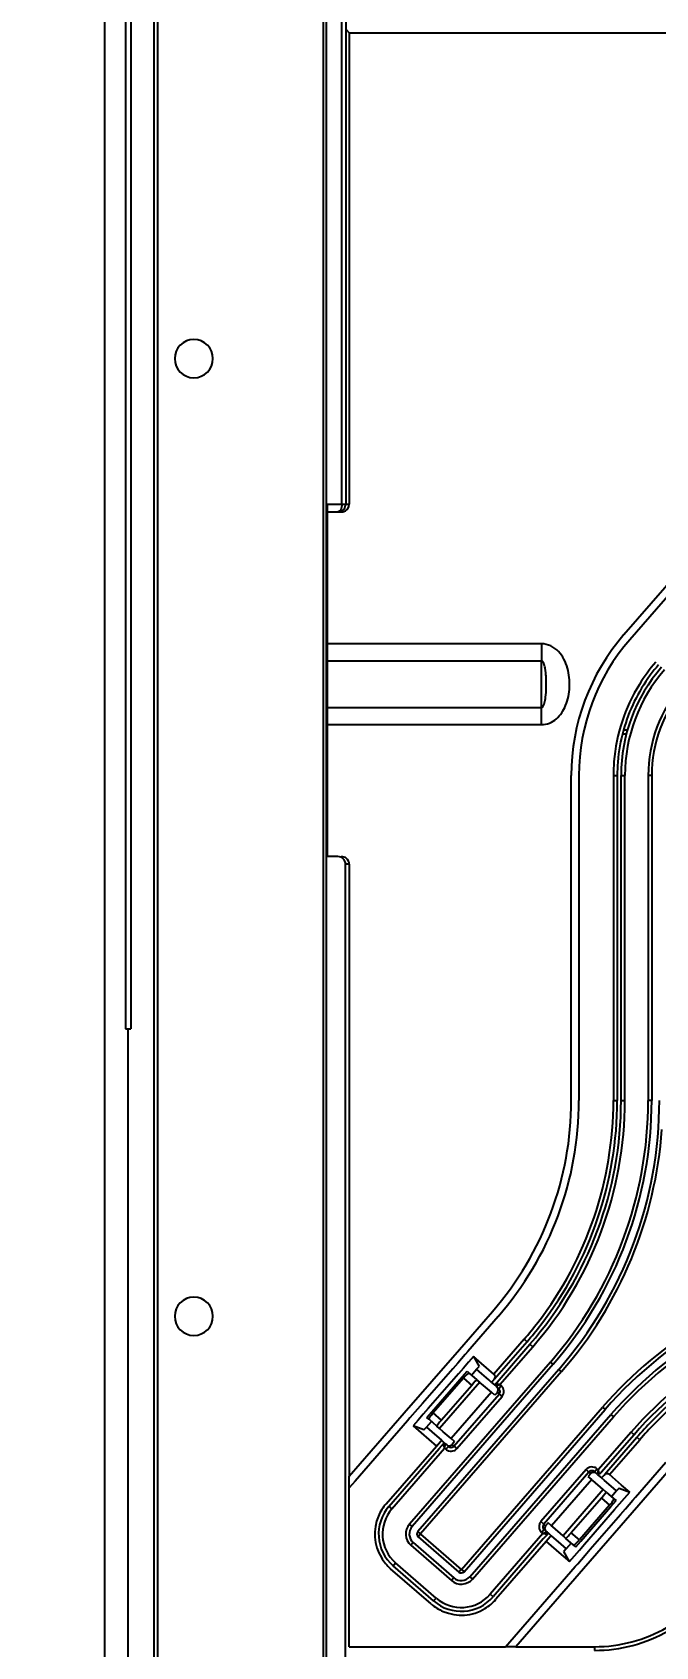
# Model space of a CAD drawing. Header units: millimetres. Extents: x -1070 to 42146, y 1440 to 12921.
# Drawn here: x 6734.9 to 6816.3, y 3037.2 to 3247.9 of the extents above; entities that cross this region are included whole.
import ezdxf

# ---------------------------------------------------------------- set-up
doc = ezdxf.new("R2010")
doc.units = ezdxf.units.MM
doc.layers.add('02___PRT_ALL_AXES', color=7, linetype='Continuous')
doc.layers.add('DIM', color=4, linetype='Continuous')
doc.styles.get("Standard").update_dxf_attribs({"font": 'arial.ttf'})
doc.dimstyles.new('ISO-200', dxfattribs={"dimtxt": 30, "dimasz": 25, "dimexe": 1.25, "dimexo": 5, "dimgap": 5, "dimtad": 1, "dimtoh": 1, "dimdec": 1, "dimdsep": 46, "dimtxsty": 'Standard', "dimcen": 2.5, "dimadec": 0, "dimazin": 0, "dimtfac": 1, "dimtdec": 1, "dimtmove": 0, "dimatfit": 3, "dimfxl": 1, "dimarcsym": 0})

# ---------------------------------------------------------------- blocks, each defined once
blk = doc.blocks.new('*D140')
at = {"layer": 'Defpoints', "color": 0, "transparency": 16777216}
for p in [(6764.27, 3662.83), (6700.29, 2872.83), (6764.27, 2872.83)]:
    blk.add_point(p, dxfattribs=at)
at = {"layer": 'DIM', "color": 0, "lineweight": -2, "transparency": 16777216}
for p, q in [((6759.27, 3662.83), (6699.04, 3662.83)), ((6700.29, 3637.83), (6700.29, 2897.83)), ((6759.27, 2872.83), (6699.04, 2872.83))]:
    blk.add_line(p, q, dxfattribs=at)
at = {"layer": 'DIM', "color": 0, "transparency": 16777216}
for points in [[(6696.12, 3637.83), (6704.45, 3637.83), (6700.29, 3662.83)], [(6696.12, 2897.83), (6704.45, 2897.83), (6700.29, 2872.83)]]:
    blk.add_solid(points, dxfattribs=at)
at = {"layer": 'DIM', "color": 0, "lineweight": -3, "transparency": 16777216, "insert": (6675.86, 3267.83), "char_height": 30, "attachment_point": 5, "rotation": 90}
blk.add_mtext('790 [2\'-7 1/8"]', dxfattribs=at)
blk = doc.blocks.new('*D145')
at = {"layer": 'Defpoints', "color": 0, "transparency": 16777216}
for p in [(6819.27, 3757.83), (6661.75, 2777.83), (6819.27, 2777.83)]:
    blk.add_point(p, dxfattribs=at)
at = {"layer": 'DIM', "color": 0, "lineweight": -2, "transparency": 16777216}
for p, q in [((6814.27, 3757.83), (6660.5, 3757.83)), ((6661.75, 3732.83), (6661.75, 2802.83)), ((6814.27, 2777.83), (6660.5, 2777.83))]:
    blk.add_line(p, q, dxfattribs=at)
at = {"layer": 'DIM', "color": 0, "transparency": 16777216}
for points in [[(6657.58, 3732.83), (6665.92, 3732.83), (6661.75, 3757.83)], [(6657.58, 2802.83), (6665.92, 2802.83), (6661.75, 2777.83)]]:
    blk.add_solid(points, dxfattribs=at)
at = {"layer": 'DIM', "color": 0, "lineweight": -3, "transparency": 16777216, "insert": (6637.33, 3267.83), "char_height": 30, "attachment_point": 5, "rotation": 90}
blk.add_mtext('980 [3\'-2 5/8"]', dxfattribs=at)

msp = doc.modelspace()

# ---------------------------------------------------------------- linework, layer by layer
at = {"color": 7, "linetype": 'Continuous', "lineweight": -3}
for p, q in [((6744.375, 2894.931), (6744.375, 3640.721)), ((6747.082, 3640.946), (6747.082, 3117.826)), ((6747.789, 3640.984), (6747.789, 3117.826)), ((6750.752, 3640.984), (6750.752, 2894.668)), ((6751.247, 3641.011), (6751.247, 2894.641)), ((6773.242, 3395.326), (6773.242, 3185.326)), ((6772.901, 3186.326), (6772.901, 3350.326)), ((6775.31, 3186.326), (6775.31, 3250.333)), ((6775.81, 3249.833), (6775.81, 3186.326)), ((6775.862, 3248.26), (6776.275, 3247.826)), ((6776.275, 3247.826), (6940.012, 3247.826)), ((6776.275, 3247.826), (6776.275, 3186.326)), ((6812.119, 3169.293), (6835.11, 3195.742)), ((6835.865, 3195.086), (6812.874, 3168.637)), ((6772.901, 3185.326), (6772.901, 3186.326)), ((6773.375, 3186.326), (6773.375, 3185.326)), ((6773.375, 3186.326), (6774.827, 3186.326)), ((6774.827, 3186.326), (6775.31, 3186.326)), ((6775.31, 3186.326), (6775.81, 3186.326)), ((6775.81, 3186.326), (6776.275, 3186.326)), ((6772.901, 3140.326), (6772.901, 3185.326)), ((6773.242, 3185.326), (6773.242, 2895.326)), ((6773.375, 3185.326), (6774.827, 3185.326)), ((6773.375, 3185.326), (6773.375, 3140.326)), ((6774.827, 3185.326), (6775.274, 3185.326)), ((6801.375, 3168.1), (6773.375, 3168.1)), ((6801.375, 3168.1), (6801.375, 3165.855)), ((6801.375, 3165.855), (6773.375, 3165.855)), ((6801.375, 3159.796), (6801.375, 3165.855)), ((6773.375, 3159.796), (6801.375, 3159.796)), ((6801.375, 3157.552), (6801.375, 3159.796)), ((6773.375, 3157.552), (6801.375, 3157.552)), ((6812.586, 3156.826), (6812.057, 3156.826)), ((6812.448, 3156.326), (6811.924, 3156.326)), ((6805.251, 3108.504), (6805.251, 3150.924)), ((6806.251, 3150.924), (6806.251, 3108.504)), ((6810.751, 3150.924), (6810.751, 3108.504)), ((6810.751, 3150.924), (6811.251, 3150.924)), ((6811.251, 3150.924), (6811.251, 3108.504)), ((6811.751, 3108.504), (6811.751, 3150.924)), ((6811.751, 3150.924), (6812.251, 3150.924)), ((6812.251, 3108.504), (6812.251, 3150.924)), ((6815.751, 3150.924), (6815.293, 3150.924)), ((6815.293, 3150.924), (6815.293, 3108.504)), ((6815.751, 3150.924), (6815.751, 3108.504)), ((6772.901, 2896.326), (6772.901, 3140.326)), ((6774.792, 3140.326), (6773.375, 3140.326)), ((6776.275, 3139.326), (6775.793, 3139.326)), ((6775.793, 3027.642), (6775.793, 3139.326)), ((6776.275, 3139.326), (6776.275, 3059.468)), ((6747.082, 3117.826), (6747.375, 3117.826)), ((6747.375, 3117.826), (6747.789, 3117.826)), ((6747.375, 3117.826), (6747.375, 2894.668)), ((6810.751, 3108.504), (6811.251, 3108.504)), ((6811.751, 3108.504), (6812.251, 3108.504)), ((6815.751, 3108.504), (6815.293, 3108.504)), ((6790.652, 3076.007), (6794.949, 3080.95)), ((6795.703, 3080.294), (6791.741, 3075.736)), ((6799.1, 3077.341), (6795.137, 3072.783)), ((6799.477, 3077.013), (6795.515, 3072.455)), ((6795.564, 3071.75), (6799.854, 3076.685)), ((6799.1, 3077.341), (6799.477, 3077.013)), ((6799.854, 3076.685), (6800.232, 3076.357)), ((6783.448, 3067.72), (6790.652, 3076.007)), ((6802.527, 3074.362), (6784.132, 3053.2)), ((6791.407, 3075.351), (6790.429, 3074.226)), ((6791.84, 3074.325), (6791.184, 3073.57)), ((6791.741, 3075.736), (6791.407, 3075.351)), ((6792.496, 3075.08), (6791.84, 3074.325)), ((6793.553, 3074.161), (6792.496, 3075.08)), ((6792.496, 3075.08), (6793.218, 3073.777)), ((6795.942, 3071.422), (6800.232, 3076.357)), ((6802.873, 3074.061), (6802.527, 3074.362)), ((6802.873, 3074.061), (6784.478, 3052.9)), ((6803.628, 3073.405), (6785.232, 3052.243)), ((6803.974, 3073.104), (6785.578, 3051.943)), ((6789.773, 3073.472), (6785.837, 3068.943)), ((6790.528, 3072.816), (6786.591, 3068.287)), ((6787.061, 3067.879), (6790.998, 3072.407)), ((6791.176, 3072.252), (6787.24, 3067.723)), ((6790.429, 3074.226), (6789.773, 3073.472)), ((6791.184, 3073.57), (6790.528, 3072.816)), ((6790.998, 3072.407), (6791.654, 3073.162)), ((6791.176, 3072.252), (6792.255, 3071.314)), ((6791.654, 3073.162), (6791.853, 3072.989)), ((6791.853, 3072.989), (6791.932, 3072.92)), ((6791.932, 3072.92), (6791.982, 3072.877)), ((6791.982, 3072.877), (6792.937, 3072.046)), ((6792.24, 3072.652), (6792.897, 3073.406)), ((6792.897, 3073.406), (6793.218, 3073.777)), ((6793.593, 3072.801), (6792.897, 3073.406)), ((6795.137, 3072.783), (6793.553, 3074.161)), ((6794.481, 3072.029), (6793.593, 3072.801)), ((6795.515, 3072.455), (6795.187, 3072.078)), ((6803.974, 3073.104), (6803.628, 3073.405)), ((6793.315, 3071.717), (6788.067, 3065.68)), ((6792.255, 3071.314), (6788.319, 3066.786)), ((6794.819, 3070.411), (6789.57, 3064.373)), ((6789.935, 3063.393), (6795.84, 3070.185)), ((6793.315, 3071.717), (6792.937, 3072.046)), ((6793.332, 3071.703), (6793.315, 3071.717)), ((6793.792, 3071.303), (6793.332, 3071.703)), ((6794.819, 3070.411), (6793.792, 3071.303)), ((6794.859, 3071.701), (6794.481, 3072.029)), ((6795.275, 3070.014), (6794.819, 3070.411)), ((6794.859, 3071.701), (6794.99, 3071.852)), ((6794.859, 3071.701), (6795.236, 3071.373)), ((6794.99, 3071.852), (6795.187, 3072.078)), ((6795.236, 3071.373), (6795.387, 3071.241)), ((6795.603, 3070.392), (6795.275, 3070.014)), ((6795.367, 3071.524), (6795.564, 3071.75)), ((6795.393, 3071.519), (6795.367, 3071.524)), ((6795.387, 3071.241), (6795.782, 3071.37)), ((6795.551, 3071.099), (6795.387, 3071.241)), ((6795.942, 3071.422), (6795.393, 3071.519)), ((6795.613, 3071.045), (6795.551, 3071.099)), ((6795.84, 3070.185), (6795.603, 3070.392)), ((6795.782, 3070.898), (6795.613, 3071.045)), ((6795.782, 3071.37), (6795.942, 3071.422)), ((6795.782, 3070.898), (6796.053, 3071.21)), ((6795.84, 3070.185), (6796.215, 3069.86)), ((6796.11, 3071.275), (6795.942, 3071.422)), ((6796.053, 3071.21), (6796.11, 3071.275)), ((6785.181, 3068.189), (6784.203, 3067.064)), ((6785.837, 3068.943), (6785.181, 3068.189)), ((6786.591, 3068.287), (6785.935, 3067.533)), ((6790.31, 3063.067), (6796.215, 3069.86)), ((6790.924, 3047.296), (6809.32, 3068.457)), ((6791.27, 3046.995), (6809.665, 3068.156)), ((6809.32, 3068.457), (6809.665, 3068.156)), ((6776.275, 3059.468), (6783.448, 3067.72)), ((6783.869, 3066.679), (6777.029, 3058.811)), ((6784.203, 3067.064), (6783.869, 3066.679)), ((6785.279, 3066.778), (6784.623, 3066.023)), ((6784.623, 3066.023), (6785.68, 3065.105)), ((6786.014, 3065.489), (6784.623, 3066.023)), ((6785.935, 3067.533), (6785.279, 3066.778)), ((6786.014, 3065.489), (6786.336, 3065.859)), ((6786.336, 3065.859), (6786.992, 3066.614)), ((6786.336, 3065.859), (6787.033, 3065.253)), ((6786.405, 3067.124), (6787.061, 3067.879)), ((6786.407, 3067.123), (6786.405, 3067.124)), ((6786.604, 3066.951), (6786.407, 3067.123)), ((6786.683, 3066.882), (6786.604, 3066.951)), ((6786.733, 3066.839), (6786.683, 3066.882)), ((6787.689, 3066.008), (6786.733, 3066.839)), ((6788.319, 3066.786), (6787.24, 3067.723)), ((6788.067, 3065.68), (6787.689, 3066.008)), ((6792.025, 3046.339), (6810.42, 3067.5)), ((6792.371, 3046.038), (6810.766, 3067.2)), ((6810.42, 3067.5), (6810.766, 3067.2)), ((6785.68, 3065.105), (6787.642, 3063.399)), ((6787.033, 3065.253), (6788.298, 3064.154)), ((6787.642, 3063.399), (6788.167, 3064.003)), ((6788.072, 3065.675), (6788.067, 3065.68)), ((6788.545, 3065.264), (6788.072, 3065.675)), ((6788.167, 3064.003), (6788.298, 3064.154)), ((6788.676, 3063.826), (6788.298, 3064.154)), ((6789.57, 3064.373), (6788.545, 3065.264)), ((6788.826, 3063.694), (6788.676, 3063.826)), ((6790.026, 3063.976), (6789.57, 3064.373)), ((6790.026, 3063.976), (6789.698, 3063.599)), ((6813.062, 3065.204), (6808.772, 3060.269)), ((6813.439, 3064.876), (6809.149, 3059.941)), ((6809.854, 3059.99), (6813.816, 3064.548)), ((6810.232, 3059.662), (6814.194, 3064.22)), ((6813.439, 3064.876), (6813.062, 3065.204)), ((6814.194, 3064.22), (6813.816, 3064.548)), ((6781.082, 3055.852), (6787.642, 3063.399)), ((6781.459, 3055.524), (6788.019, 3063.071)), ((6781.836, 3055.196), (6788.725, 3063.12)), ((6788.019, 3063.071), (6788.348, 3063.448)), ((6788.348, 3063.448), (6788.544, 3063.675)), ((6788.544, 3063.675), (6788.725, 3063.12)), ((6788.725, 3063.12), (6788.822, 3063.669)), ((6788.725, 3063.12), (6788.894, 3062.974)), ((6788.822, 3063.669), (6788.826, 3063.694)), ((6788.826, 3063.694), (6788.99, 3063.552)), ((6789.006, 3063.103), (6788.894, 3062.974)), ((6788.99, 3063.552), (6789.053, 3063.498)), ((6789.222, 3063.351), (6789.006, 3063.103)), ((6789.053, 3063.498), (6789.222, 3063.351)), ((6789.698, 3063.599), (6789.758, 3063.547)), ((6789.758, 3063.547), (6789.935, 3063.393)), ((6789.935, 3063.393), (6790.31, 3063.067)), ((6807.186, 3060.322), (6801.282, 3053.53)), ((6807.561, 3059.996), (6801.656, 3053.204)), ((6807.561, 3059.996), (6807.186, 3060.322)), ((6807.798, 3059.79), (6807.47, 3059.413)), ((6807.738, 3059.842), (6807.561, 3059.996)), ((6807.798, 3059.79), (6807.738, 3059.842)), ((6808.275, 3060.038), (6808.491, 3060.287)), ((6808.444, 3059.892), (6808.275, 3060.038)), ((6808.506, 3059.837), (6808.444, 3059.892)), ((6808.491, 3060.287), (6808.603, 3060.416)), ((6808.67, 3059.695), (6808.506, 3059.837)), ((6808.772, 3060.269), (6808.603, 3060.416)), ((6808.674, 3059.72), (6808.67, 3059.695)), ((6808.67, 3059.695), (6808.821, 3059.564)), ((6808.772, 3060.269), (6808.674, 3059.72)), ((6808.952, 3059.715), (6808.772, 3060.269)), ((6808.821, 3059.564), (6809.198, 3059.236)), ((6809.149, 3059.941), (6808.952, 3059.715)), ((6809.526, 3059.613), (6809.329, 3059.387)), ((6809.526, 3059.613), (6809.854, 3059.99)), ((6811.817, 3058.285), (6810.232, 3059.662)), ((6813.628, 3056.71), (6817.59, 3061.268)), ((6818.345, 3060.612), (6814.048, 3055.669)), ((6776.275, 3057.943), (6776.275, 3059.468)), ((6777.029, 3058.811), (6776.275, 3057.943)), ((6776.275, 3037.202), (6776.275, 3057.943)), ((6807.926, 3059.016), (6802.678, 3052.979)), ((6809.43, 3057.709), (6804.181, 3051.672)), ((6807.926, 3059.016), (6807.47, 3059.413)), ((6807.955, 3058.992), (6807.926, 3059.016)), ((6808.061, 3058.899), (6807.955, 3058.992)), ((6809.43, 3057.709), (6808.061, 3058.899)), ((6809.329, 3059.387), (6809.198, 3059.236)), ((6809.576, 3058.908), (6809.198, 3059.236)), ((6809.807, 3057.381), (6809.43, 3057.709)), ((6810.464, 3058.136), (6809.576, 3058.908)), ((6811.16, 3057.53), (6810.464, 3058.136)), ((6811.16, 3057.53), (6810.504, 3056.775)), ((6811.482, 3057.9), (6811.16, 3057.53)), ((6811.482, 3057.9), (6812.873, 3057.366)), ((6812.873, 3057.366), (6811.817, 3058.285)), ((6781.459, 3055.524), (6781.836, 3055.196)), ((6809.178, 3056.603), (6805.241, 3052.075)), ((6810.256, 3055.666), (6806.32, 3051.137)), ((6806.499, 3050.982), (6810.435, 3055.51)), ((6814.048, 3055.669), (6806.844, 3047.382)), ((6809.178, 3056.603), (6810.256, 3055.666)), ((6809.807, 3057.381), (6810.763, 3056.55)), ((6810.435, 3055.51), (6811.091, 3056.265)), ((6810.763, 3056.55), (6810.813, 3056.507)), ((6810.813, 3056.507), (6810.892, 3056.438)), ((6810.892, 3056.438), (6811.09, 3056.267)), ((6810.905, 3055.102), (6811.561, 3055.857)), ((6811.09, 3056.267), (6811.091, 3056.265)), ((6811.561, 3055.857), (6812.217, 3056.611)), ((6812.217, 3056.611), (6812.873, 3057.366)), ((6812.316, 3055.201), (6813.294, 3056.325)), ((6813.294, 3056.325), (6813.628, 3056.71)), ((6801.656, 3053.204), (6801.282, 3053.53)), ((6802.222, 3053.375), (6801.894, 3052.998)), ((6802.678, 3052.979), (6802.222, 3053.375)), ((6806.969, 3050.574), (6810.905, 3055.102)), ((6807.723, 3049.918), (6811.66, 3054.446)), ((6811.66, 3054.446), (6812.316, 3055.201)), ((6784.478, 3052.9), (6784.132, 3053.2)), ((6785.578, 3051.943), (6785.232, 3052.243)), ((6785.582, 3051.884), (6785.282, 3051.538)), ((6785.282, 3051.538), (6790.565, 3046.946)), ((6785.582, 3051.884), (6790.865, 3047.292)), ((6801.555, 3051.967), (6794.666, 3044.043)), ((6801.604, 3051.262), (6795.044, 3043.715)), ((6801.443, 3052.179), (6801.386, 3052.114)), ((6801.386, 3052.114), (6801.555, 3051.967)), ((6801.714, 3052.491), (6801.443, 3052.179)), ((6801.715, 3052.019), (6801.555, 3051.967)), ((6801.555, 3051.967), (6802.104, 3051.87)), ((6801.932, 3051.639), (6801.604, 3051.262)), ((6801.656, 3053.204), (6801.894, 3052.998)), ((6801.714, 3052.491), (6801.883, 3052.345)), ((6802.109, 3052.148), (6801.715, 3052.019)), ((6801.883, 3052.345), (6801.946, 3052.29)), ((6802.129, 3051.866), (6801.932, 3051.639)), ((6801.946, 3052.29), (6802.109, 3052.148)), ((6802.506, 3051.538), (6801.982, 3050.934)), ((6802.104, 3051.87), (6802.129, 3051.866)), ((6802.26, 3052.017), (6802.109, 3052.148)), ((6802.638, 3051.688), (6802.26, 3052.017)), ((6802.638, 3051.688), (6802.506, 3051.538)), ((6802.638, 3051.688), (6803.903, 3050.589)), ((6802.688, 3052.97), (6802.678, 3052.979)), ((6802.851, 3052.828), (6802.688, 3052.97)), ((6804.181, 3051.672), (6802.851, 3052.828)), ((6804.559, 3051.343), (6804.181, 3051.672)), ((6805.515, 3050.513), (6804.559, 3051.343)), ((6806.32, 3051.137), (6805.241, 3052.075)), ((6784.626, 3050.783), (6784.325, 3050.438)), ((6784.325, 3050.438), (6789.608, 3045.845)), ((6784.626, 3050.783), (6789.909, 3046.191)), ((6801.982, 3050.934), (6795.421, 3043.387)), ((6801.982, 3050.934), (6803.944, 3049.228)), ((6803.903, 3050.589), (6804.6, 3049.983)), ((6803.944, 3049.228), (6805, 3048.31)), ((6804.6, 3049.983), (6804.278, 3049.613)), ((6805, 3048.31), (6804.278, 3049.613)), ((6805.256, 3050.737), (6804.6, 3049.983)), ((6805, 3048.31), (6805.656, 3049.064)), ((6805.565, 3050.469), (6805.515, 3050.513)), ((6805.644, 3050.4), (6805.565, 3050.469)), ((6805.842, 3050.228), (6805.644, 3050.4)), ((6805.656, 3049.064), (6806.313, 3049.819)), ((6805.843, 3050.227), (6806.499, 3050.982)), ((6806.089, 3048.038), (6807.067, 3049.163)), ((6806.313, 3049.819), (6806.969, 3050.574)), ((6807.067, 3049.163), (6807.723, 3049.918)), ((6786.956, 3042.795), (6781.673, 3047.387)), ((6782.001, 3047.765), (6782.329, 3048.142)), ((6787.284, 3043.172), (6782.001, 3047.765)), ((6787.612, 3043.549), (6782.329, 3048.142)), ((6790.865, 3047.292), (6790.565, 3046.946)), ((6790.924, 3047.296), (6791.27, 3046.995)), ((6797.241, 3037.859), (6805.755, 3047.653)), ((6806.844, 3047.382), (6797.995, 3037.202)), ((6805.755, 3047.653), (6806.089, 3048.038)), ((6789.909, 3046.191), (6789.608, 3045.845)), ((6792.025, 3046.339), (6792.371, 3046.038)), ((6787.284, 3043.172), (6787.612, 3043.549)), ((6795.044, 3043.715), (6794.666, 3044.043)), ((6776.275, 3037.202), (6796.67, 3037.202)), ((6796.67, 3037.202), (6797.241, 3037.859)), ((6797.995, 3037.202), (6796.67, 3037.202)), ((6797.995, 3037.202), (6808.297, 3037.202)), ((6808.297, 3037.202), (6808.297, 3036.72))]:
    msp.add_line(p, q, dxfattribs=at)
for centre, radius, start, end in [((6755.993, 3205.326), 2.5, 0, 180), ((6755.993, 3205.326), 2.5, 180, 0), ((6774.802, 3186.325), 1.007, 352.40486, 0.02706), ((6833.251, 3150.924), 28, 139, 180), ((6833.251, 3150.924), 27, 139, 180), ((6833.251, 3150.924), 21.5, 139, 180), ((6833.251, 3150.924), 22.5, 139, 148.12717), ((6833.251, 3150.924), 22, 139, 143.55555), ((6833.251, 3150.924), 22.5, 148.12717, 175.41328), ((6833.251, 3150.924), 22, 143.55555, 164.42511), ((6833.251, 3150.924), 21, 139, 180), ((6833.251, 3150.924), 17.958, 139, 180), ((6833.251, 3150.924), 17.5, 139, 180), ((6833.251, 3150.924), 22, 164.42511, 175.44443), ((6833.251, 3150.924), 22.5, 175.41328, 180), ((6833.251, 3150.924), 22, 175.44443, 180), ((6763.251, 3108.504), 42, 319, 0), ((6763.251, 3108.504), 43, 319, 0), ((6763.251, 3108.504), 48.5, 319, 0), ((6763.251, 3108.504), 49, 319, 0), ((6763.251, 3108.504), 47.5, 322.41999, 0), ((6763.251, 3108.504), 48, 322.41667, 0), ((6763.251, 3108.504), 52.042, 319, 0), ((6763.251, 3108.504), 52.5, 319, 0), ((6763.251, 3108.504), 53.5, 319, 0), ((6763.251, 3108.504), 53.958, 319, 355.98531), ((6850.042, 3033.057), 53.958, 102.01469, 139), ((6850.042, 3033.057), 53.5, 98, 139), ((6850.042, 3033.057), 52.5, 98, 139), ((6755.993, 3080.326), 2.5, 0, 180), ((6850.042, 3033.057), 52.042, 98, 139), ((6850.042, 3033.057), 49, 98, 139), ((6850.042, 3033.057), 48.5, 98, 139), ((6755.993, 3080.326), 2.5, 180, 0), ((6763.251, 3108.504), 47.5, 319, 322.41999), ((6763.251, 3108.504), 48, 319, 322.41667), ((6850.042, 3033.057), 48, 98, 135.58333), ((6850.042, 3033.057), 47.5, 101.41999, 135.58009), ((6795.518, 3071.392), 0.2, 139, 189.00044), ((6795.518, 3071.392), 0.2, 189.00044, 229), ((6850.042, 3033.057), 48, 135.58333, 139), ((6850.042, 3033.057), 47.5, 135.58009, 139), ((6788.695, 3063.543), 0.2, 49, 139), ((6808.801, 3059.846), 0.2, 229, 319), ((6785.61, 3051.915), 6, 139, 157), ((6785.61, 3051.915), 5.5, 139, 229), ((6785.61, 3051.915), 6, 157, 211), ((6785.61, 3051.915), 5, 139, 229), ((6785.61, 3051.915), 1.958, 139, 229), ((6785.61, 3051.915), 1.5, 139, 229), ((6785.61, 3051.915), 0.5, 139, 229), ((6785.61, 3051.915), 0.0417, 139, 229), ((6801.978, 3051.997), 0.2, 9.00044, 49), ((6801.978, 3051.997), 0.2, 319, 9.00044), ((6785.61, 3051.915), 6, 211, 229), ((6790.893, 3047.323), 0.5, 229, 319), ((6790.893, 3047.323), 0.0417, 229, 319), ((6790.893, 3047.323), 1.958, 229, 319), ((6790.893, 3047.323), 1.5, 229, 319), ((6790.893, 3047.323), 6, 229, 247), ((6790.893, 3047.323), 5.5, 229, 319), ((6790.893, 3047.323), 5, 229, 319), ((6790.893, 3047.323), 6, 301, 319), ((6790.893, 3047.323), 6, 247, 301)]:
    msp.add_arc(centre, radius, start, end, dxfattribs=at)
for centre, major_axis, ratio, start_param, end_param in [((6775.274, 3186.326), (1.001, 0), 0.9993908, -1.38776, 0), ((6775.274, 3186.326), (1.001, 0), 0.9993908, -1.5707963, -1.38776), ((6774.792, 3139.326), (-1.001, 0), 0.9993908, 3.1415927, 4.712389), ((6775.274, 3139.326), (1.001, 0), 0.9993908, 0.8743333, 1.5707963), ((6775.274, 3139.326), (1.001, 0), 0.9993908, 0, 0.8743333), ((6791.276, 3072.165), (0.656, 0.755), 0.1316525, 0.1352372, 1.5707963), ((6791.276, 3072.165), (0.656, 0.755), 0.1316525, 0, 0.1352372), ((6794.809, 3072.406), (0.328, 0.377), 1, -1.5707963, 0), ((6792.281, 3071.291), (0.656, 0.755), 0.0349208, 0, 1.5707963), ((6795.223, 3070.722), (-0.38, 0.33), 0.9925462, 3.6626595, 4.5772425), ((6795.223, 3070.722), (-0.38, 0.33), 0.9925462, 3.1415927, 3.6626595), ((6787.339, 3067.637), (0.656, 0.755), 0.1316525, -4.1915851, -3.1415927), ((6787.339, 3067.637), (0.656, 0.755), 0.1316525, 1.5707963, 2.0916002), ((6788.345, 3066.763), (0.656, 0.755), 0.0349208, -4.712389, -3.1415927), ((6789.318, 3063.93), (0.38, -0.33), 0.9925462, -1.3049386, -0.6532567), ((6789.318, 3063.93), (0.38, -0.33), 0.9925462, -0.6532567, -0.5210669), ((6789.318, 3063.93), (0.38, -0.33), 0.9925462, -0.5210669, -0.1339253), ((6789.318, 3063.93), (0.38, -0.33), 0.9925462, -0.1339253, 0), ((6808.178, 3059.46), (-0.38, 0.33), 0.9925462, -0.1339253, 0), ((6808.178, 3059.46), (-0.38, 0.33), 0.9925462, -0.5210669, -0.1339253), ((6808.178, 3059.46), (-0.38, 0.33), 0.9925462, -0.6532567, -0.5210669), ((6808.178, 3059.46), (-0.38, 0.33), 0.9925462, -1.3049386, -0.6532567), ((6809.904, 3059.285), (0.328, 0.377), 1, 0, 1.5707963), ((6809.151, 3056.626), (0.656, 0.755), 0.0349208, -1.5707963, 0), ((6810.157, 3055.752), (0.656, 0.755), 0.1316525, -1.5707963, -1.0499925), ((6810.157, 3055.752), (0.656, 0.755), 0.1316525, -1.0499925, 0), ((6802.274, 3052.667), (0.38, -0.33), 0.9925462, 3.6626595, 4.5772425), ((6802.274, 3052.667), (0.38, -0.33), 0.9925462, 3.1415927, 3.6626595), ((6805.215, 3052.098), (0.656, 0.755), 0.0349208, -3.1415927, -1.5707963), ((6806.221, 3051.224), (0.656, 0.755), 0.1316525, -3.0063554, -1.5707963), ((6806.221, 3051.224), (0.656, 0.755), 0.1316525, -3.1415927, -3.0063554)]:
    msp.add_ellipse(centre, major_axis=major_axis, ratio=ratio, start_param=start_param, end_param=end_param, dxfattribs=at)
for points, knots in [([(6775.31, 3186.326), (6775.31, 3186.191), (6775.283, 3185.939), (6775.179, 3185.575), (6774.971, 3185.326), (6774.827, 3185.326)], [0, 0, 0, 0, 0.3427027, 0.6340358, 1, 1, 1, 1]), ([(6774.827, 3185.326), (6775.051, 3185.326), (6775.529, 3185.499), (6775.769, 3185.954), (6775.801, 3186.192)], [0, 0, 0, 0, 0.4819012, 1, 1, 1, 1]), ([(6804.516, 3160.045), (6804.833, 3160.806), (6805.156, 3162.462), (6804.94, 3164.548), (6804.338, 3166.098), (6803.625, 3167.131), (6802.621, 3167.899), (6801.787, 3168.1), (6801.375, 3168.1)], [0, 0, 0, 0, 0.249787, 0.4997165, 0.6250246, 0.750226, 0.8752115, 1, 1, 1, 1]), ([(6801.898, 3161.136), (6801.947, 3161.542), (6801.992, 3162.363), (6801.986, 3163.389), (6801.935, 3164.209), (6801.867, 3164.81), (6801.76, 3165.311), (6801.627, 3165.668), (6801.472, 3165.856), (6801.375, 3165.855)], [0, 0, 0, 0, 0.2516199, 0.5050367, 0.6309465, 0.7555996, 0.878654, 0.9397781, 1, 1, 1, 1]), ([(6801.375, 3159.796), (6801.495, 3159.796), (6801.666, 3160.058), (6801.804, 3160.504), (6801.868, 3160.887), (6801.898, 3161.136)], [0, 0, 0, 0, 0.2437587, 0.4940204, 1, 1, 1, 1]), ([(6801.375, 3157.552), (6801.727, 3157.552), (6802.44, 3157.698), (6803.647, 3158.465), (6804.246, 3159.397), (6804.516, 3160.045)], [0, 0, 0, 0, 0.2504933, 0.5012053, 1, 1, 1, 1]), ([(6795.84, 3070.185), (6795.925, 3070.283), (6796.015, 3070.559), (6795.879, 3070.813), (6795.782, 3070.898)], [0, 0, 0, 0, 0.5003688, 1, 1, 1, 1]), ([(6796.215, 3069.86), (6796.3, 3069.958), (6796.433, 3070.192), (6796.482, 3070.591), (6796.374, 3070.977), (6796.209, 3071.19), (6796.11, 3071.275)], [0, 0, 0, 0, 0.2498755, 0.4998137, 0.7498535, 1, 1, 1, 1]), ([(6788.894, 3062.974), (6788.992, 3062.888), (6789.225, 3062.754), (6789.623, 3062.701), (6790.011, 3062.804), (6790.224, 3062.969), (6790.31, 3063.067)], [0, 0, 0, 0, 0.2499263, 0.4998897, 0.7498983, 1, 1, 1, 1]), ([(6789.222, 3063.351), (6789.319, 3063.266), (6789.589, 3063.167), (6789.851, 3063.295), (6789.935, 3063.393)], [0, 0, 0, 0, 0.4993462, 1, 1, 1, 1]), ([(6808.603, 3060.416), (6808.504, 3060.501), (6808.271, 3060.635), (6807.873, 3060.688), (6807.485, 3060.585), (6807.272, 3060.421), (6807.186, 3060.322)], [0, 0, 0, 0, 0.2499263, 0.4998897, 0.7498983, 1, 1, 1, 1]), ([(6808.275, 3060.038), (6808.178, 3060.123), (6807.907, 3060.222), (6807.646, 3060.094), (6807.561, 3059.996)], [0, 0, 0, 0, 0.4993462, 1, 1, 1, 1]), ([(6801.282, 3053.53), (6801.196, 3053.431), (6801.063, 3053.197), (6801.015, 3052.799), (6801.122, 3052.412), (6801.288, 3052.2), (6801.386, 3052.114)], [0, 0, 0, 0, 0.2498755, 0.4998137, 0.7498535, 1, 1, 1, 1]), ([(6801.656, 3053.204), (6801.572, 3053.107), (6801.481, 3052.83), (6801.617, 3052.576), (6801.714, 3052.491)], [0, 0, 0, 0, 0.5003688, 1, 1, 1, 1]), ([(6808.297, 3037.202), (6809.937, 3037.203), (6813.233, 3037.626), (6817.831, 3039.524), (6821.774, 3042.558), (6823.789, 3045.2), (6824.609, 3046.62)], [0, 0, 0, 0, 0.2500201, 0.4999994, 0.7499786, 1, 1, 1, 1]), ([(6808.297, 3036.72), (6809.979, 3036.721), (6813.358, 3037.158), (6818.073, 3039.106), (6822.117, 3042.215), (6824.185, 3044.923), (6825.027, 3046.379)], [0, 0, 0, 0, 0.2500218, 0.4999992, 0.7499766, 1, 1, 1, 1]), ([(6809.37, 3026.299), (6811.669, 3026.216), (6816.321, 3026.587), (6822.923, 3028.925), (6828.701, 3032.913), (6831.712, 3036.517), (6832.948, 3038.476)], [0, 0, 0, 0, 0.2490044, 0.4989297, 0.7493733, 1, 1, 1, 1]), ([(6809.652, 3027.513), (6811.864, 3027.428), (6816.341, 3027.788), (6822.676, 3030.099), (6828.175, 3034.029), (6830.996, 3037.562), (6832.139, 3039.476)], [0, 0, 0, 0, 0.2489268, 0.4988478, 0.7493286, 1, 1, 1, 1])]:
    msp.add_open_spline(points, degree=3, knots=knots, dxfattribs=at)
at = {"layer": '02___PRT_ALL_AXES', "color": 7, "linetype": 'Continuous', "lineweight": -3}
for p, q in [((6787.061, 3067.879), (6790.998, 3072.407)), ((6790.998, 3072.407), (6791.654, 3073.162)), ((6791.654, 3073.162), (6791.932, 3072.92)), ((6786.405, 3067.124), (6787.061, 3067.879)), ((6786.407, 3067.123), (6786.405, 3067.124)), ((6786.683, 3066.882), (6786.407, 3067.123)), ((6806.499, 3050.982), (6810.435, 3055.51)), ((6810.435, 3055.51), (6811.091, 3056.265)), ((6810.813, 3056.507), (6811.09, 3056.267)), ((6811.09, 3056.267), (6811.091, 3056.265)), ((6805.842, 3050.228), (6805.565, 3050.469)), ((6805.843, 3050.227), (6806.499, 3050.982))]:
    msp.add_line(p, q, dxfattribs=at)

# ---------------------------------------------------------------- dimensions: what is measured, and where the dimension line sits
at = {"layer": 'DIM', "color": 7, "lineweight": -3}
for base, p1, p2, picture, middle in [((6661.75, 2777.826), (6819.275, 3757.826), (6819.275, 2777.826), '*D145', (6637.33, 3267.826)), ((6700.285, 2872.826), (6764.275, 3662.826), (6764.275, 2872.826), '*D140', (6675.865, 3267.826))]:
    dim = msp.add_linear_dim(base=base, p1=p1, p2=p2, angle=90, dimstyle='ISO-200', dxfattribs=at)
    dim.commit()
    dim.dimension.update_dxf_attribs({"geometry": picture, "text_midpoint": middle})

doc.saveas('drawing.dxf')
